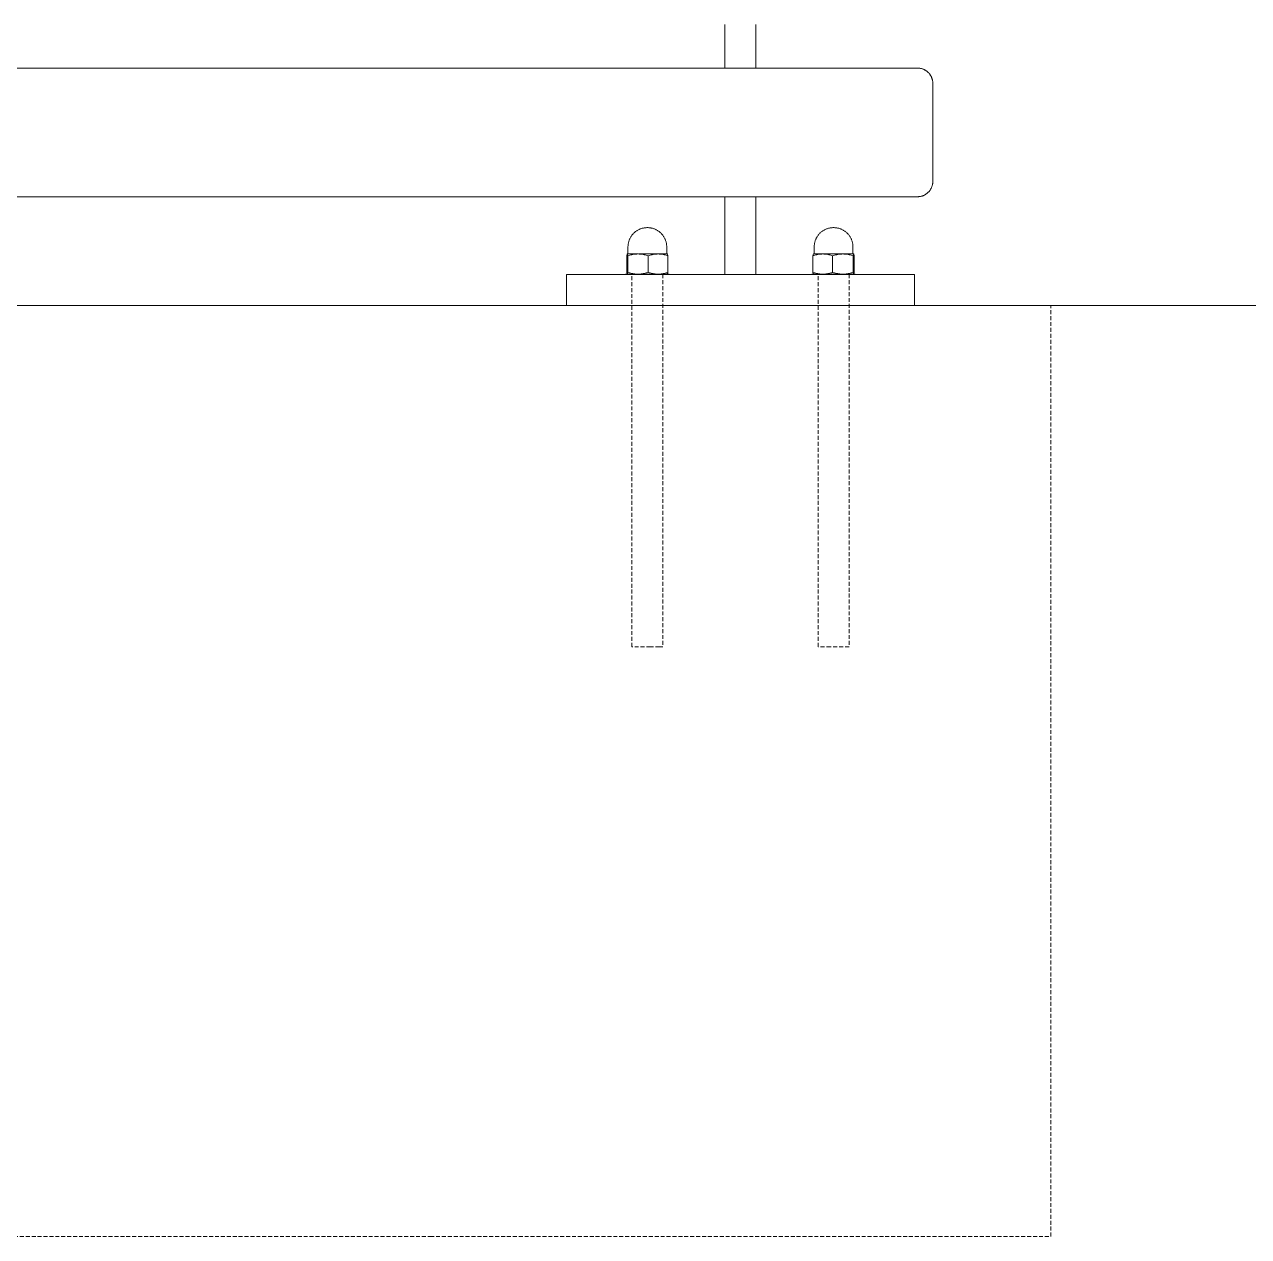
# Model space of a CAD drawing. Header units: millimetres. Extents: x -62 to 2493, y 278 to 1866.
# Drawn here: x 332.1 to 726.5, y 1085 to 1475.5 of the extents above; entities that cross this region are included whole.
import ezdxf

# ---------------------------------------------------------------- set-up
doc = ezdxf.new("R2010")
doc.units = ezdxf.units.MM
doc.linetypes.add('HIDDEN', pattern=[1.905, 1.27, -0.635])
doc.layers.add('ZANO_R', color=7, linetype='Continuous', lineweight=0)
doc.layers.add('ZANO_R_przerywana', color=7, linetype='HIDDEN', lineweight=0)

msp = doc.modelspace()

# ---------------------------------------------------------------- linework, layer by layer
at = {"layer": 'ZANO_R'}
for p, q in [((557.81, 1461.46), (557.81, 1475.49)), ((567.81, 1461.46), (567.81, 1475.49)), ((129.81, 1461.46), (619.81, 1461.46)), ((619.81, 1461.46), (619.98, 1461.46)), ((619.98, 1461.46), (620.15, 1461.45)), ((620.15, 1461.45), (620.32, 1461.43)), ((620.32, 1461.43), (620.49, 1461.41)), ((620.49, 1461.41), (620.66, 1461.39)), ((620.66, 1461.39), (620.83, 1461.35)), ((620.83, 1461.35), (621, 1461.32)), ((621, 1461.32), (621.16, 1461.27)), ((621.16, 1461.27), (621.33, 1461.22)), ((621.33, 1461.22), (621.49, 1461.17)), ((621.49, 1461.17), (621.65, 1461.11)), ((621.65, 1461.11), (621.81, 1461.04)), ((621.81, 1461.04), (621.96, 1460.97)), ((621.96, 1460.97), (622.11, 1460.9)), ((622.11, 1460.9), (622.26, 1460.82)), ((622.26, 1460.82), (622.41, 1460.73)), ((622.41, 1460.73), (622.56, 1460.64)), ((622.56, 1460.64), (622.7, 1460.54)), ((622.7, 1460.54), (622.83, 1460.44)), ((622.83, 1460.44), (622.97, 1460.34)), ((622.97, 1460.34), (623.1, 1460.23)), ((623.1, 1460.23), (623.23, 1460.11)), ((623.23, 1460.11), (623.35, 1459.99)), ((623.35, 1459.99), (623.47, 1459.87)), ((623.47, 1459.87), (623.58, 1459.74)), ((623.58, 1459.74), (623.69, 1459.61)), ((623.69, 1459.61), (623.8, 1459.48)), ((623.8, 1459.48), (623.9, 1459.34)), ((623.9, 1459.34), (623.99, 1459.2)), ((623.99, 1459.2), (624.09, 1459.06)), ((624.09, 1459.06), (624.17, 1458.91)), ((624.17, 1458.91), (624.25, 1458.76)), ((624.25, 1458.76), (624.33, 1458.61)), ((624.33, 1458.61), (624.4, 1458.45)), ((624.4, 1458.45), (624.46, 1458.29)), ((624.46, 1458.29), (624.52, 1458.13)), ((624.52, 1458.13), (624.58, 1457.97)), ((624.58, 1457.97), (624.63, 1457.81)), ((624.63, 1457.81), (624.67, 1457.64)), ((624.67, 1457.64), (624.71, 1457.48)), ((624.71, 1457.48), (624.74, 1457.31)), ((624.74, 1457.31), (624.77, 1457.14)), ((624.77, 1457.14), (624.79, 1456.97)), ((624.79, 1456.97), (624.8, 1456.8)), ((624.8, 1456.8), (624.81, 1456.63)), ((624.81, 1456.63), (624.81, 1456.46)), ((624.81, 1456.46), (624.81, 1452.74)), ((624.81, 1452.74), (624.81, 1424.98)), ((624.71, 1423.97), (624.67, 1423.8)), ((624.74, 1424.13), (624.71, 1423.97)), ((624.77, 1424.3), (624.74, 1424.13)), ((624.79, 1424.47), (624.77, 1424.3)), ((624.8, 1424.64), (624.79, 1424.47)), ((624.81, 1424.81), (624.8, 1424.64)), ((624.81, 1424.98), (624.81, 1424.81)), ((619.81, 1419.98), (129.81, 1419.98)), ((557.81, 1394.97), (557.81, 1419.98)), ((567.81, 1394.97), (567.81, 1419.98)), ((619.98, 1419.99), (619.81, 1419.98)), ((620.15, 1420), (619.98, 1419.99)), ((620.32, 1420.01), (620.15, 1420)), ((620.49, 1420.03), (620.32, 1420.01)), ((620.66, 1420.06), (620.49, 1420.03)), ((620.83, 1420.09), (620.66, 1420.06)), ((621, 1420.13), (620.83, 1420.09)), ((621.16, 1420.17), (621, 1420.13)), ((621.33, 1420.22), (621.16, 1420.17)), ((621.49, 1420.27), (621.33, 1420.22)), ((621.65, 1420.33), (621.49, 1420.27)), ((621.81, 1420.4), (621.65, 1420.33)), ((621.96, 1420.47), (621.81, 1420.4)), ((622.11, 1420.54), (621.96, 1420.47)), ((622.26, 1420.63), (622.11, 1420.54)), ((622.41, 1420.71), (622.26, 1420.63)), ((622.56, 1420.8), (622.41, 1420.71)), ((622.7, 1420.9), (622.56, 1420.8)), ((622.83, 1421), (622.7, 1420.9)), ((622.97, 1421.11), (622.83, 1421)), ((623.1, 1421.22), (622.97, 1421.11)), ((623.23, 1421.33), (623.1, 1421.22)), ((623.35, 1421.45), (623.23, 1421.33)), ((623.47, 1421.57), (623.35, 1421.45)), ((623.58, 1421.7), (623.47, 1421.57)), ((623.69, 1421.83), (623.58, 1421.7)), ((623.8, 1421.96), (623.69, 1421.83)), ((623.9, 1422.1), (623.8, 1421.96)), ((623.99, 1422.24), (623.9, 1422.1)), ((624.09, 1422.39), (623.99, 1422.24)), ((624.17, 1422.53), (624.09, 1422.39)), ((624.25, 1422.68), (624.17, 1422.53)), ((624.33, 1422.84), (624.25, 1422.68)), ((624.4, 1422.99), (624.33, 1422.84)), ((624.46, 1423.15), (624.4, 1422.99)), ((624.52, 1423.31), (624.46, 1423.15)), ((624.58, 1423.47), (624.52, 1423.31)), ((624.63, 1423.63), (624.58, 1423.47)), ((624.67, 1423.8), (624.63, 1423.63)), ((528.25, 1408.06), (528.39, 1408.21)), ((528.39, 1408.21), (528.55, 1408.36)), ((528.55, 1408.36), (528.71, 1408.5)), ((528.71, 1408.5), (528.87, 1408.64)), ((528.87, 1408.64), (529.04, 1408.77)), ((529.04, 1408.77), (529.21, 1408.9)), ((529.21, 1408.9), (529.39, 1409.02)), ((529.39, 1409.02), (529.57, 1409.13)), ((529.57, 1409.13), (529.75, 1409.24)), ((529.75, 1409.24), (529.94, 1409.34)), ((529.94, 1409.34), (530.13, 1409.43)), ((530.13, 1409.43), (530.32, 1409.52)), ((530.32, 1409.52), (530.52, 1409.6)), ((530.52, 1409.6), (530.72, 1409.68)), ((530.72, 1409.68), (530.92, 1409.75)), ((530.92, 1409.75), (531.13, 1409.81)), ((531.13, 1409.81), (531.33, 1409.86)), ((531.33, 1409.86), (531.54, 1409.91)), ((531.54, 1409.91), (531.75, 1409.95)), ((531.75, 1409.95), (531.96, 1409.98)), ((531.96, 1409.98), (532.17, 1410.01)), ((532.17, 1410.01), (532.39, 1410.02)), ((532.39, 1410.02), (532.6, 1410.04)), ((532.6, 1410.04), (532.81, 1410.04)), ((532.81, 1410.04), (533.03, 1410.04)), ((533.03, 1410.04), (533.24, 1410.02)), ((533.24, 1410.02), (533.45, 1410.01)), ((533.45, 1410.01), (533.66, 1409.98)), ((533.66, 1409.98), (533.88, 1409.95)), ((533.88, 1409.95), (534.08, 1409.91)), ((534.08, 1409.91), (534.29, 1409.86)), ((534.29, 1409.86), (534.5, 1409.81)), ((534.5, 1409.81), (534.7, 1409.75)), ((534.7, 1409.75), (534.91, 1409.68)), ((534.91, 1409.68), (535.11, 1409.6)), ((535.11, 1409.6), (535.3, 1409.52)), ((535.3, 1409.52), (535.5, 1409.43)), ((535.5, 1409.43), (535.69, 1409.34)), ((535.69, 1409.34), (535.88, 1409.24)), ((535.88, 1409.24), (536.06, 1409.13)), ((536.06, 1409.13), (536.24, 1409.02)), ((536.24, 1409.02), (536.42, 1408.9)), ((536.42, 1408.9), (536.59, 1408.77)), ((536.59, 1408.77), (536.76, 1408.64)), ((536.76, 1408.64), (536.92, 1408.5)), ((536.92, 1408.5), (537.08, 1408.36)), ((537.08, 1408.36), (537.23, 1408.21)), ((537.23, 1408.21), (537.38, 1408.06)), ((588.25, 1408.06), (588.39, 1408.21)), ((588.39, 1408.21), (588.55, 1408.36)), ((588.55, 1408.36), (588.71, 1408.5)), ((588.71, 1408.5), (588.87, 1408.64)), ((588.87, 1408.64), (589.04, 1408.77)), ((589.04, 1408.77), (589.21, 1408.9)), ((589.21, 1408.9), (589.39, 1409.02)), ((589.39, 1409.02), (589.57, 1409.13)), ((589.57, 1409.13), (589.75, 1409.24)), ((589.75, 1409.24), (589.94, 1409.34)), ((589.94, 1409.34), (590.13, 1409.43)), ((590.13, 1409.43), (590.32, 1409.52)), ((590.32, 1409.52), (590.52, 1409.6)), ((590.52, 1409.6), (590.72, 1409.68)), ((590.72, 1409.68), (590.92, 1409.75)), ((590.92, 1409.75), (591.13, 1409.81)), ((591.13, 1409.81), (591.33, 1409.86)), ((591.33, 1409.86), (591.54, 1409.91)), ((591.54, 1409.91), (591.75, 1409.95)), ((591.75, 1409.95), (591.96, 1409.98)), ((591.96, 1409.98), (592.17, 1410.01)), ((592.17, 1410.01), (592.39, 1410.02)), ((592.39, 1410.02), (592.6, 1410.04)), ((592.6, 1410.04), (592.81, 1410.04)), ((592.81, 1410.04), (593.03, 1410.04)), ((593.03, 1410.04), (593.24, 1410.02)), ((593.24, 1410.02), (593.45, 1410.01)), ((593.45, 1410.01), (593.66, 1409.98)), ((593.66, 1409.98), (593.88, 1409.95)), ((593.88, 1409.95), (594.08, 1409.91)), ((594.08, 1409.91), (594.29, 1409.86)), ((594.29, 1409.86), (594.5, 1409.81)), ((594.5, 1409.81), (594.7, 1409.75)), ((594.7, 1409.75), (594.91, 1409.68)), ((594.91, 1409.68), (595.11, 1409.6)), ((595.11, 1409.6), (595.3, 1409.52)), ((595.3, 1409.52), (595.5, 1409.43)), ((595.5, 1409.43), (595.69, 1409.34)), ((595.69, 1409.34), (595.88, 1409.24)), ((595.88, 1409.24), (596.06, 1409.13)), ((596.06, 1409.13), (596.24, 1409.02)), ((596.24, 1409.02), (596.42, 1408.9)), ((596.42, 1408.9), (596.59, 1408.77)), ((596.59, 1408.77), (596.76, 1408.64)), ((596.76, 1408.64), (596.92, 1408.5)), ((596.92, 1408.5), (597.08, 1408.36)), ((597.08, 1408.36), (597.23, 1408.21)), ((597.23, 1408.21), (597.38, 1408.06)), ((526.57, 1404), (526.58, 1404.22)), ((526.58, 1404.22), (526.6, 1404.43)), ((526.6, 1404.43), (526.62, 1404.64)), ((526.62, 1404.64), (526.65, 1404.85)), ((526.65, 1404.85), (526.69, 1405.06)), ((526.69, 1405.06), (526.74, 1405.27)), ((526.74, 1405.27), (526.79, 1405.48)), ((526.79, 1405.48), (526.86, 1405.68)), ((526.86, 1405.68), (526.92, 1405.88)), ((526.92, 1405.88), (527, 1406.08)), ((527, 1406.08), (527.08, 1406.28)), ((527.08, 1406.28), (527.17, 1406.47)), ((527.17, 1406.47), (527.26, 1406.66)), ((527.26, 1406.66), (527.37, 1406.85)), ((527.37, 1406.85), (527.47, 1407.04)), ((527.47, 1407.04), (527.59, 1407.22)), ((527.59, 1407.22), (527.71, 1407.39)), ((527.71, 1407.39), (527.83, 1407.57)), ((527.83, 1407.57), (527.96, 1407.73)), ((527.96, 1407.73), (528.1, 1407.9)), ((528.1, 1407.9), (528.25, 1408.06)), ((537.38, 1408.06), (537.52, 1407.9)), ((537.52, 1407.9), (537.66, 1407.73)), ((537.66, 1407.73), (537.79, 1407.57)), ((537.79, 1407.57), (537.92, 1407.39)), ((537.92, 1407.39), (538.04, 1407.22)), ((538.04, 1407.22), (538.15, 1407.04)), ((538.15, 1407.04), (538.26, 1406.85)), ((538.26, 1406.85), (538.36, 1406.66)), ((538.36, 1406.66), (538.46, 1406.47)), ((538.46, 1406.47), (538.55, 1406.28)), ((538.55, 1406.28), (538.63, 1406.08)), ((538.63, 1406.08), (538.7, 1405.88)), ((538.7, 1405.88), (538.77, 1405.68)), ((538.77, 1405.68), (538.83, 1405.48)), ((538.83, 1405.48), (538.89, 1405.27)), ((538.89, 1405.27), (538.93, 1405.06)), ((538.93, 1405.06), (538.97, 1404.85)), ((538.97, 1404.85), (539, 1404.64)), ((539, 1404.64), (539.03, 1404.43)), ((539.03, 1404.43), (539.05, 1404.22)), ((539.05, 1404.22), (539.06, 1404)), ((586.57, 1404), (586.58, 1404.22)), ((586.58, 1404.22), (586.6, 1404.43)), ((586.6, 1404.43), (586.62, 1404.64)), ((586.62, 1404.64), (586.65, 1404.85)), ((586.65, 1404.85), (586.69, 1405.06)), ((586.69, 1405.06), (586.74, 1405.27)), ((586.74, 1405.27), (586.79, 1405.48)), ((586.79, 1405.48), (586.86, 1405.68)), ((586.86, 1405.68), (586.92, 1405.88)), ((586.92, 1405.88), (587, 1406.08)), ((587, 1406.08), (587.08, 1406.28)), ((587.08, 1406.28), (587.17, 1406.47)), ((587.17, 1406.47), (587.26, 1406.66)), ((587.26, 1406.66), (587.37, 1406.85)), ((587.37, 1406.85), (587.47, 1407.04)), ((587.47, 1407.04), (587.59, 1407.22)), ((587.59, 1407.22), (587.71, 1407.39)), ((587.71, 1407.39), (587.83, 1407.57)), ((587.83, 1407.57), (587.96, 1407.73)), ((587.96, 1407.73), (588.1, 1407.9)), ((588.1, 1407.9), (588.25, 1408.06)), ((597.38, 1408.06), (597.52, 1407.9)), ((597.52, 1407.9), (597.66, 1407.73)), ((597.66, 1407.73), (597.79, 1407.57)), ((597.79, 1407.57), (597.92, 1407.39)), ((597.92, 1407.39), (598.04, 1407.22)), ((598.04, 1407.22), (598.15, 1407.04)), ((598.15, 1407.04), (598.26, 1406.85)), ((598.26, 1406.85), (598.36, 1406.66)), ((598.36, 1406.66), (598.46, 1406.47)), ((598.46, 1406.47), (598.55, 1406.28)), ((598.55, 1406.28), (598.63, 1406.08)), ((598.63, 1406.08), (598.7, 1405.88)), ((598.7, 1405.88), (598.77, 1405.68)), ((598.77, 1405.68), (598.83, 1405.48)), ((598.83, 1405.48), (598.89, 1405.27)), ((598.89, 1405.27), (598.93, 1405.06)), ((598.93, 1405.06), (598.97, 1404.85)), ((598.97, 1404.85), (599, 1404.64)), ((599, 1404.64), (599.03, 1404.43)), ((599.03, 1404.43), (599.05, 1404.22)), ((599.05, 1404.22), (599.06, 1404)), ((526.17, 1400.96), (526.32, 1401.54)), ((526.17, 1395.62), (526.17, 1400.96)), ((529.68, 1401.54), (526.32, 1401.54)), ((526.32, 1401.54), (526.47, 1400.96)), ((526.46, 1401.54), (526.46, 1401.54)), ((526.46, 1401.54), (526.47, 1401.54)), ((526.47, 1401.54), (526.47, 1401.54)), ((526.47, 1401.54), (526.48, 1401.54)), ((526.47, 1400.96), (526.79, 1401.06)), ((526.47, 1400.96), (526.47, 1395.62)), ((526.48, 1401.54), (526.48, 1401.55)), ((526.48, 1401.55), (526.48, 1401.55)), ((526.48, 1401.55), (526.49, 1401.55)), ((526.49, 1401.55), (526.49, 1401.55)), ((526.49, 1401.55), (526.5, 1401.55)), ((526.5, 1401.55), (526.5, 1401.56)), ((526.5, 1401.56), (526.51, 1401.56)), ((526.5, 1401.55), (526.5, 1401.55)), ((526.51, 1401.56), (526.51, 1401.56)), ((526.51, 1401.56), (526.51, 1401.56)), ((526.51, 1401.56), (526.52, 1401.56)), ((526.52, 1401.56), (526.52, 1401.57)), ((526.52, 1401.57), (526.52, 1401.57)), ((526.52, 1401.57), (526.53, 1401.57)), ((526.53, 1401.57), (526.53, 1401.58)), ((526.53, 1401.58), (526.53, 1401.58)), ((526.53, 1401.58), (526.54, 1401.58)), ((526.54, 1401.59), (526.54, 1401.6)), ((526.54, 1401.6), (526.55, 1401.6)), ((526.54, 1401.58), (526.54, 1401.59)), ((526.54, 1401.59), (526.54, 1401.59)), ((526.54, 1401.59), (526.54, 1401.59)), ((526.55, 1401.61), (526.56, 1401.62)), ((526.55, 1401.6), (526.55, 1401.61)), ((526.55, 1401.61), (526.55, 1401.61)), ((526.55, 1401.61), (526.55, 1401.61)), ((526.55, 1401.6), (526.55, 1401.6)), ((526.56, 1403.79), (526.57, 1404)), ((526.56, 1401.66), (526.56, 1403.79)), ((526.56, 1401.65), (526.56, 1401.66)), ((526.56, 1401.66), (526.56, 1401.66)), ((526.56, 1401.64), (526.56, 1401.65)), ((526.56, 1401.65), (526.56, 1401.65)), ((526.56, 1401.63), (526.56, 1401.64)), ((526.56, 1401.64), (526.56, 1401.64)), ((526.56, 1401.62), (526.56, 1401.63)), ((526.56, 1401.63), (526.56, 1401.63)), ((526.56, 1401.63), (526.56, 1401.63)), ((526.56, 1401.62), (526.56, 1401.62)), ((526.79, 1401.06), (527.12, 1401.16)), ((527.12, 1401.16), (527.44, 1401.24)), ((527.44, 1401.24), (527.77, 1401.32)), ((527.77, 1401.32), (528.11, 1401.38)), ((528.11, 1401.38), (528.44, 1401.43)), ((528.44, 1401.43), (528.78, 1401.48)), ((528.78, 1401.48), (529.11, 1401.51)), ((529.11, 1401.51), (529.45, 1401.53)), ((529.45, 1401.53), (529.79, 1401.54)), ((529.79, 1401.54), (530.13, 1401.53)), ((536.17, 1401.54), (529.91, 1401.54)), ((530.13, 1401.53), (530.47, 1401.51)), ((530.47, 1401.51), (530.8, 1401.48)), ((530.8, 1401.48), (531.14, 1401.43)), ((531.14, 1401.43), (531.47, 1401.38)), ((531.47, 1401.38), (531.81, 1401.32)), ((531.81, 1401.32), (532.14, 1401.24)), ((532.14, 1401.24), (532.47, 1401.16)), ((532.47, 1401.16), (532.79, 1401.06)), ((532.79, 1401.06), (533.11, 1400.96)), ((533.11, 1400.96), (533.42, 1401.06)), ((533.11, 1395.62), (533.11, 1400.96)), ((533.42, 1401.06), (533.73, 1401.16)), ((533.73, 1401.16), (534.04, 1401.24)), ((534.04, 1401.24), (534.36, 1401.32)), ((534.36, 1401.32), (534.67, 1401.38)), ((534.67, 1401.38), (534.99, 1401.43)), ((534.99, 1401.43), (535.32, 1401.48)), ((535.32, 1401.48), (535.64, 1401.51)), ((535.64, 1401.51), (535.96, 1401.53)), ((535.96, 1401.53), (536.29, 1401.54)), ((536.29, 1401.54), (536.61, 1401.53)), ((538.55, 1401.54), (536.39, 1401.54)), ((536.61, 1401.53), (536.93, 1401.51)), ((536.93, 1401.51), (537.25, 1401.48)), ((537.25, 1401.48), (537.58, 1401.43)), ((537.58, 1401.43), (537.9, 1401.38)), ((537.9, 1401.38), (538.21, 1401.32)), ((538.21, 1401.32), (538.53, 1401.24)), ((538.53, 1401.24), (538.84, 1401.16)), ((539.13, 1401.54), (538.55, 1401.54)), ((538.84, 1401.16), (539.15, 1401.06)), ((539.06, 1404), (539.06, 1403.79)), ((539.06, 1403.79), (539.06, 1401.66)), ((539.06, 1401.66), (539.18, 1401.54)), ((539.27, 1401.54), (539.13, 1401.54)), ((539.15, 1401.06), (539.46, 1400.96)), ((539.3, 1401.54), (539.27, 1401.54)), ((539.31, 1401.54), (539.3, 1401.54)), ((539.31, 1401.54), (539.31, 1401.54)), ((539.31, 1401.54), (539.31, 1401.54)), ((539.31, 1401.54), (539.31, 1401.54)), ((539.31, 1401.54), (539.31, 1401.54)), ((539.31, 1401.54), (539.32, 1401.54)), ((539.46, 1400.96), (539.32, 1401.54)), ((539.46, 1395.62), (539.46, 1400.96)), ((586.17, 1400.96), (586.31, 1401.54)), ((586.47, 1401.06), (586.17, 1400.96)), ((586.17, 1395.62), (586.17, 1400.96)), ((586.31, 1401.54), (586.31, 1401.54)), ((586.31, 1401.54), (586.31, 1401.54)), ((586.31, 1401.54), (586.31, 1401.54)), ((586.31, 1401.54), (586.31, 1401.54)), ((586.31, 1401.54), (586.32, 1401.54)), ((586.31, 1401.54), (586.31, 1401.54)), ((586.32, 1401.54), (586.35, 1401.54)), ((586.35, 1401.54), (586.5, 1401.54)), ((586.45, 1401.54), (586.45, 1401.54)), ((586.45, 1401.54), (586.46, 1401.54)), ((586.46, 1401.54), (586.46, 1401.54)), ((586.46, 1401.54), (586.47, 1401.54)), ((586.47, 1401.54), (586.48, 1401.55)), ((586.47, 1401.54), (586.47, 1401.54)), ((586.47, 1401.54), (586.47, 1401.54)), ((586.78, 1401.16), (586.47, 1401.06)), ((586.48, 1401.55), (586.48, 1401.55)), ((586.48, 1401.55), (586.49, 1401.55)), ((586.49, 1401.55), (586.49, 1401.55)), ((586.49, 1401.55), (586.49, 1401.55)), ((586.49, 1401.55), (586.5, 1401.55)), ((586.5, 1401.55), (586.5, 1401.56)), ((586.5, 1401.56), (586.51, 1401.56)), ((586.5, 1401.55), (586.5, 1401.55)), ((586.5, 1401.54), (587.08, 1401.54)), ((586.51, 1401.56), (586.51, 1401.56)), ((586.51, 1401.56), (586.52, 1401.56)), ((586.52, 1401.56), (586.52, 1401.57)), ((586.52, 1401.57), (586.52, 1401.57)), ((586.52, 1401.57), (586.52, 1401.57)), ((586.52, 1401.57), (586.53, 1401.57)), ((586.53, 1401.57), (586.53, 1401.58)), ((586.53, 1401.58), (586.53, 1401.58)), ((586.53, 1401.58), (586.54, 1401.58)), ((586.54, 1401.59), (586.55, 1401.6)), ((586.54, 1401.58), (586.54, 1401.59)), ((586.54, 1401.59), (586.54, 1401.59)), ((586.54, 1401.59), (586.54, 1401.59)), ((586.55, 1401.61), (586.55, 1401.62)), ((586.55, 1401.62), (586.56, 1401.62)), ((586.55, 1401.6), (586.55, 1401.61)), ((586.55, 1401.61), (586.55, 1401.61)), ((586.55, 1401.6), (586.55, 1401.6)), ((586.55, 1401.6), (586.55, 1401.6)), ((586.56, 1403.79), (586.57, 1404)), ((586.56, 1401.66), (586.56, 1403.79)), ((586.56, 1401.65), (586.56, 1401.66)), ((586.56, 1401.66), (586.56, 1401.66)), ((586.56, 1401.64), (586.56, 1401.65)), ((586.56, 1401.65), (586.56, 1401.65)), ((586.56, 1401.63), (586.56, 1401.64)), ((586.56, 1401.64), (586.56, 1401.64)), ((586.56, 1401.62), (586.56, 1401.63)), ((586.56, 1401.63), (586.56, 1401.63)), ((586.56, 1401.63), (586.56, 1401.63)), ((586.56, 1401.62), (586.56, 1401.62)), ((587.1, 1401.24), (586.78, 1401.16)), ((587.08, 1401.54), (589.24, 1401.54)), ((587.41, 1401.32), (587.1, 1401.24)), ((587.73, 1401.38), (587.41, 1401.32)), ((588.05, 1401.43), (587.73, 1401.38)), ((588.37, 1401.48), (588.05, 1401.43)), ((588.69, 1401.51), (588.37, 1401.48)), ((589.02, 1401.53), (588.69, 1401.51)), ((589.34, 1401.54), (589.02, 1401.53)), ((589.66, 1401.53), (589.34, 1401.54)), ((589.45, 1401.54), (595.72, 1401.54)), ((589.99, 1401.51), (589.66, 1401.53)), ((590.31, 1401.48), (589.99, 1401.51)), ((590.63, 1401.43), (590.31, 1401.48)), ((590.95, 1401.38), (590.63, 1401.43)), ((591.27, 1401.32), (590.95, 1401.38)), ((591.58, 1401.24), (591.27, 1401.32)), ((591.9, 1401.16), (591.58, 1401.24)), ((592.21, 1401.06), (591.9, 1401.16)), ((592.51, 1400.96), (592.21, 1401.06)), ((592.84, 1401.06), (592.51, 1400.96)), ((592.51, 1395.62), (592.51, 1400.96)), ((593.16, 1401.16), (592.84, 1401.06)), ((593.49, 1401.24), (593.16, 1401.16)), ((593.82, 1401.32), (593.49, 1401.24)), ((594.15, 1401.38), (593.82, 1401.32)), ((594.49, 1401.43), (594.15, 1401.38)), ((594.82, 1401.48), (594.49, 1401.43)), ((595.16, 1401.51), (594.82, 1401.48)), ((595.5, 1401.53), (595.16, 1401.51)), ((595.84, 1401.54), (595.5, 1401.53)), ((596.17, 1401.53), (595.84, 1401.54)), ((595.94, 1401.54), (599.3, 1401.54)), ((596.51, 1401.51), (596.17, 1401.53)), ((596.85, 1401.48), (596.51, 1401.51)), ((597.19, 1401.43), (596.85, 1401.48)), ((597.52, 1401.38), (597.19, 1401.43)), ((597.85, 1401.32), (597.52, 1401.38)), ((598.18, 1401.24), (597.85, 1401.32)), ((598.51, 1401.16), (598.18, 1401.24)), ((598.84, 1401.06), (598.51, 1401.16)), ((599.16, 1400.96), (598.84, 1401.06)), ((599.06, 1404), (599.06, 1403.79)), ((599.06, 1403.79), (599.06, 1401.66)), ((599.06, 1401.66), (599.06, 1401.66)), ((599.06, 1401.66), (599.06, 1401.65)), ((599.06, 1401.65), (599.06, 1401.65)), ((599.06, 1401.65), (599.06, 1401.64)), ((599.06, 1401.64), (599.06, 1401.64)), ((599.06, 1401.64), (599.07, 1401.63)), ((599.07, 1401.63), (599.07, 1401.63)), ((599.07, 1401.63), (599.07, 1401.63)), ((599.07, 1401.63), (599.07, 1401.62)), ((599.07, 1401.62), (599.07, 1401.62)), ((599.07, 1401.62), (599.07, 1401.61)), ((599.07, 1401.61), (599.07, 1401.61)), ((599.07, 1401.61), (599.08, 1401.61)), ((599.08, 1401.61), (599.08, 1401.6)), ((599.08, 1401.6), (599.08, 1401.6)), ((599.08, 1401.6), (599.08, 1401.6)), ((599.08, 1401.6), (599.08, 1401.59)), ((599.08, 1401.59), (599.09, 1401.59)), ((599.09, 1401.59), (599.09, 1401.59)), ((599.09, 1401.59), (599.09, 1401.58)), ((599.09, 1401.58), (599.09, 1401.58)), ((599.09, 1401.58), (599.1, 1401.58)), ((599.1, 1401.58), (599.1, 1401.57)), ((599.1, 1401.57), (599.1, 1401.57)), ((599.1, 1401.57), (599.11, 1401.57)), ((599.11, 1401.57), (599.11, 1401.56)), ((599.11, 1401.56), (599.11, 1401.56)), ((599.11, 1401.56), (599.12, 1401.56)), ((599.12, 1401.56), (599.12, 1401.56)), ((599.12, 1401.56), (599.12, 1401.56)), ((599.12, 1401.56), (599.13, 1401.55)), ((599.13, 1401.55), (599.13, 1401.55)), ((599.13, 1401.55), (599.13, 1401.55)), ((599.13, 1401.55), (599.14, 1401.55)), ((599.14, 1401.55), (599.14, 1401.55)), ((599.14, 1401.55), (599.15, 1401.55)), ((599.15, 1401.55), (599.15, 1401.54)), ((599.15, 1401.54), (599.15, 1401.54)), ((599.15, 1401.54), (599.16, 1401.54)), ((599.31, 1401.54), (599.16, 1400.96)), ((599.16, 1401.54), (599.16, 1401.54)), ((599.16, 1401.54), (599.17, 1401.54)), ((599.16, 1400.96), (599.16, 1395.62)), ((599.46, 1400.96), (599.31, 1401.54)), ((599.46, 1395.62), (599.46, 1400.96)), ((510.72, 1394.97), (506.72, 1394.97)), ((506.72, 1394.97), (506.72, 1384.97)), ((510.72, 1394.97), (614.91, 1394.97)), ((525.81, 1395.04), (526.31, 1395.04)), ((526.32, 1395.04), (526.17, 1395.62)), ((526.47, 1395.62), (526.32, 1395.04)), ((529.68, 1395.04), (526.32, 1395.04)), ((526.79, 1395.51), (526.47, 1395.62)), ((527.12, 1395.42), (526.79, 1395.51)), ((527.44, 1395.33), (527.12, 1395.42)), ((527.77, 1395.26), (527.44, 1395.33)), ((528.11, 1395.2), (527.77, 1395.26)), ((528.44, 1395.14), (528.11, 1395.2)), ((528.78, 1395.1), (528.44, 1395.14)), ((529.11, 1395.07), (528.78, 1395.1)), ((529.45, 1395.05), (529.11, 1395.07)), ((529.79, 1395.04), (529.45, 1395.05)), ((530.13, 1395.05), (529.79, 1395.04)), ((536.16, 1395.04), (529.9, 1395.04)), ((530.47, 1395.07), (530.13, 1395.05)), ((530.8, 1395.1), (530.47, 1395.07)), ((531.14, 1395.14), (530.8, 1395.1)), ((531.47, 1395.2), (531.14, 1395.14)), ((531.81, 1395.26), (531.47, 1395.2)), ((532.14, 1395.33), (531.81, 1395.26)), ((532.47, 1395.42), (532.14, 1395.33)), ((532.79, 1395.51), (532.47, 1395.42)), ((533.11, 1395.62), (532.79, 1395.51)), ((533.42, 1395.51), (533.11, 1395.62)), ((533.73, 1395.42), (533.42, 1395.51)), ((534.04, 1395.33), (533.73, 1395.42)), ((534.36, 1395.26), (534.04, 1395.33)), ((534.67, 1395.2), (534.36, 1395.26)), ((534.99, 1395.14), (534.67, 1395.2)), ((535.32, 1395.1), (534.99, 1395.14)), ((535.64, 1395.07), (535.32, 1395.1)), ((535.96, 1395.05), (535.64, 1395.07)), ((536.29, 1395.04), (535.96, 1395.05)), ((536.61, 1395.05), (536.29, 1395.04)), ((538.55, 1395.04), (536.41, 1395.04)), ((536.93, 1395.07), (536.61, 1395.05)), ((537.25, 1395.1), (536.93, 1395.07)), ((537.58, 1395.14), (537.25, 1395.1)), ((537.9, 1395.2), (537.58, 1395.14)), ((538.21, 1395.26), (537.9, 1395.2)), ((538.53, 1395.33), (538.21, 1395.26)), ((538.84, 1395.42), (538.53, 1395.33)), ((539.13, 1395.04), (538.55, 1395.04)), ((539.15, 1395.51), (538.84, 1395.42)), ((539.27, 1395.04), (539.13, 1395.04)), ((539.46, 1395.62), (539.15, 1395.51)), ((539.3, 1395.04), (539.27, 1395.04)), ((539.31, 1395.04), (539.3, 1395.04)), ((539.31, 1395.04), (539.31, 1395.04)), ((539.31, 1395.04), (539.31, 1395.04)), ((539.31, 1395.04), (539.31, 1395.04)), ((539.31, 1395.04), (539.31, 1395.04)), ((539.31, 1395.04), (539.81, 1395.04)), ((539.32, 1395.04), (539.31, 1395.04)), ((539.32, 1395.04), (539.46, 1395.62)), ((586.31, 1395.04), (585.81, 1395.04)), ((586.31, 1395.04), (586.17, 1395.62)), ((586.17, 1395.62), (586.47, 1395.51)), ((586.31, 1395.04), (586.31, 1395.04)), ((586.31, 1395.04), (586.31, 1395.04)), ((586.31, 1395.04), (586.31, 1395.04)), ((586.31, 1395.04), (586.31, 1395.04)), ((586.31, 1395.04), (586.32, 1395.04)), ((586.31, 1395.04), (586.31, 1395.04)), ((586.32, 1395.04), (586.35, 1395.04)), ((586.35, 1395.04), (586.49, 1395.04)), ((586.47, 1395.51), (586.78, 1395.42)), ((586.49, 1395.04), (587.07, 1395.04)), ((586.78, 1395.42), (587.1, 1395.33)), ((587.07, 1395.04), (589.21, 1395.04)), ((587.1, 1395.33), (587.41, 1395.26)), ((587.41, 1395.26), (587.73, 1395.2)), ((587.73, 1395.2), (588.05, 1395.14)), ((588.05, 1395.14), (588.37, 1395.1)), ((588.37, 1395.1), (588.69, 1395.07)), ((588.69, 1395.07), (589.02, 1395.05)), ((589.02, 1395.05), (589.34, 1395.04)), ((589.34, 1395.04), (589.66, 1395.05)), ((589.47, 1395.04), (595.73, 1395.04)), ((589.66, 1395.05), (589.99, 1395.07)), ((589.99, 1395.07), (590.31, 1395.1)), ((590.31, 1395.1), (590.63, 1395.14)), ((590.63, 1395.14), (590.95, 1395.2)), ((590.95, 1395.2), (591.27, 1395.26)), ((591.27, 1395.26), (591.58, 1395.33)), ((591.58, 1395.33), (591.9, 1395.42)), ((591.9, 1395.42), (592.21, 1395.51)), ((592.21, 1395.51), (592.51, 1395.62)), ((592.51, 1395.62), (592.84, 1395.51)), ((592.84, 1395.51), (593.16, 1395.42)), ((593.16, 1395.42), (593.49, 1395.33)), ((593.49, 1395.33), (593.82, 1395.26)), ((593.82, 1395.26), (594.15, 1395.2)), ((594.15, 1395.2), (594.49, 1395.14)), ((594.49, 1395.14), (594.82, 1395.1)), ((594.82, 1395.1), (595.16, 1395.07)), ((595.16, 1395.07), (595.5, 1395.05)), ((595.5, 1395.05), (595.84, 1395.04)), ((595.84, 1395.04), (596.17, 1395.05)), ((595.94, 1395.04), (599.3, 1395.04)), ((596.17, 1395.05), (596.51, 1395.07)), ((596.51, 1395.07), (596.85, 1395.1)), ((596.85, 1395.1), (597.19, 1395.14)), ((597.19, 1395.14), (597.52, 1395.2)), ((597.52, 1395.2), (597.85, 1395.26)), ((597.85, 1395.26), (598.18, 1395.33)), ((598.18, 1395.33), (598.51, 1395.42)), ((598.51, 1395.42), (598.84, 1395.51)), ((598.84, 1395.51), (599.16, 1395.62)), ((599.16, 1395.62), (599.31, 1395.04)), ((599.31, 1395.04), (599.46, 1395.62)), ((599.81, 1395.04), (599.31, 1395.04)), ((614.91, 1394.97), (618.91, 1394.97)), ((618.91, 1394.97), (618.91, 1384.97)), ((286.81, 1384.97), (462.81, 1384.97)), ((462.81, 1384.97), (662.81, 1384.97))]:
    msp.add_line(p, q, dxfattribs=at)
msp.add_lwpolyline([(-62.34, 1384.97), (1515.4, 1384.97)], dxfattribs=at)
at = {"layer": 'ZANO_R_przerywana'}
for p, q in [((527.81, 1274.97), (527.81, 1394.97)), ((537.81, 1394.97), (537.81, 1274.97)), ((587.81, 1274.97), (587.81, 1394.97)), ((597.81, 1394.97), (597.81, 1274.97)), ((662.81, 1084.97), (662.81, 1384.97)), ((533.82, 1274.97), (527.81, 1274.97)), ((536.68, 1274.97), (533.82, 1274.97)), ((537.55, 1274.97), (536.68, 1274.97)), ((537.76, 1274.97), (537.55, 1274.97)), ((537.8, 1274.97), (537.76, 1274.97)), ((537.81, 1274.97), (537.8, 1274.97)), ((537.81, 1274.97), (537.81, 1274.97)), ((537.81, 1274.97), (537.81, 1274.97)), ((537.81, 1274.97), (537.81, 1274.97)), ((537.81, 1274.97), (537.81, 1274.97)), ((591.81, 1274.97), (587.81, 1274.97)), ((597.81, 1274.97), (591.81, 1274.97)), ((286.81, 1084.97), (462.81, 1084.97)), ((462.81, 1084.97), (662.81, 1084.97))]:
    msp.add_line(p, q, dxfattribs=at)

doc.saveas('drawing.dxf')
